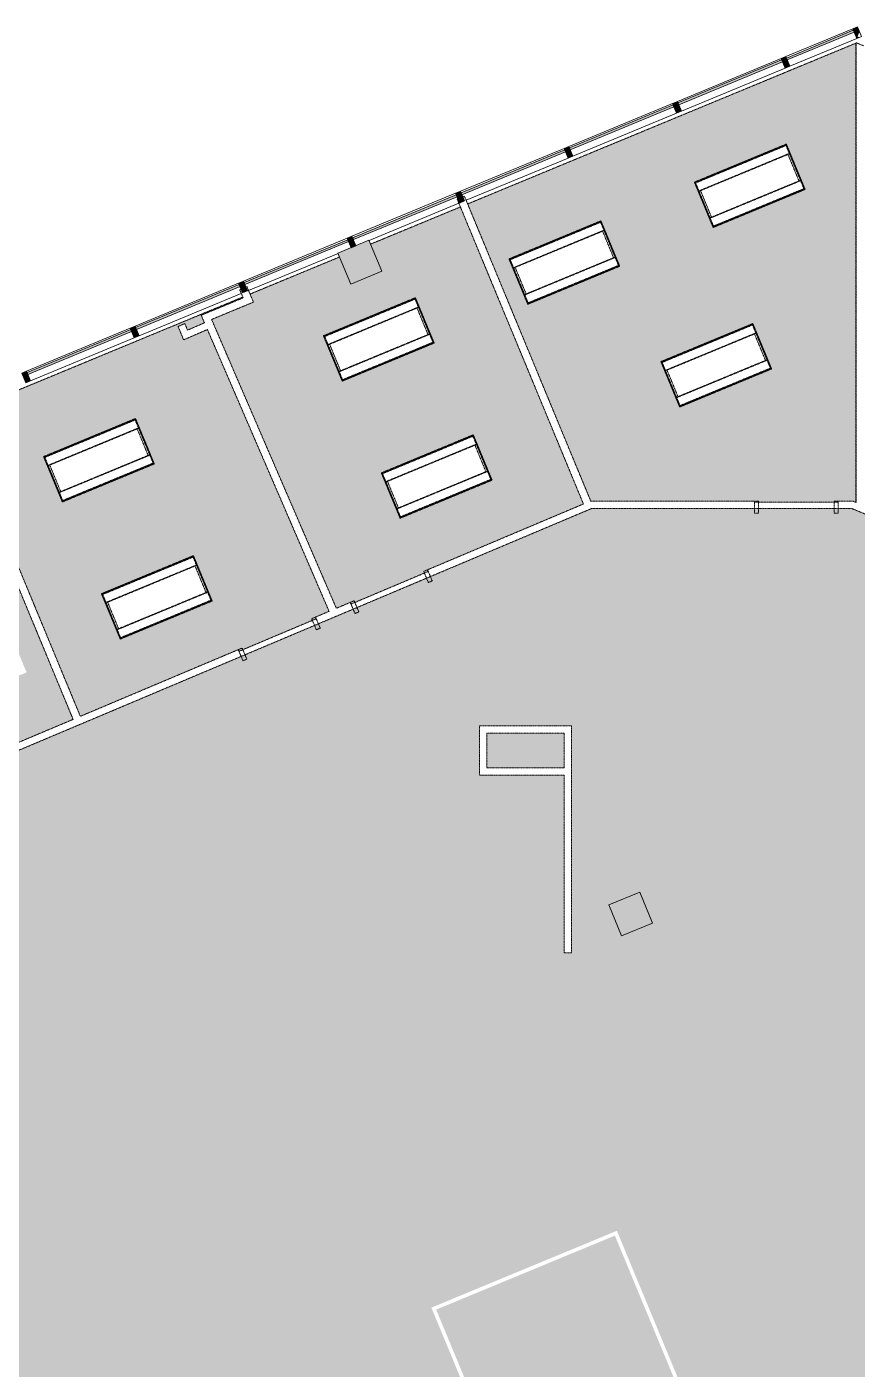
# Model space of a CAD drawing. Header units: inches. Extents: x 488 to 2071, y 800 to 2509.
# Drawn here: x 1100 to 1496, y 1868 to 2509 of the extents above; entities that cross this region are included whole.
import ezdxf

# ---------------------------------------------------------------- set-up
doc = ezdxf.new("R2010")
doc.units = ezdxf.units.IN
doc.header["$MEASUREMENT"] = 0
doc.linetypes.add('Demolished', pattern=[0.1875, 0.125, -0.0625])
for name, color, linetype, lineweight in [('A-CLNG', 13, 'Demolished', 9), ('A-CLNG-PATT', 13, 'Demolished', 9), ('A-COLS', 52, 'Continuous', 13), ('A-DOOR', 31, 'Demolished', 9), ('A-DOOR-FRAM', 31, 'Demolished', 20), ('A-GLAZ-CURT', 52, 'Continuous', 13), ('A-GLAZ-CWMG', 51, 'Continuous', 13), ('A-WALL', 113, 'Demolished', 9), ('E-LITE-EQPM', 33, 'Demolished', 9), ('I-WALL', 2, 'Demolished', 9)]:
    doc.layers.add(name, color=color, linetype=linetype, lineweight=lineweight)

# ---------------------------------------------------------------- blocks, each defined once
blk = doc.blocks.new('Single Flush - OTJ_SOLIDFLUSH_ALUM-5250963-Level 1 REFLECTED CEILING PLAN DEMOLITION')
at = {"layer": 'A-DOOR-FRAM', "color": 250}
for p, q in [((-20, -4), (-20, 1.75)), ((-20, 1.75), (-18, 1.75)), ((-18, -4), (-18, 1.75)), ((18.000004, -4), (18.000004, 1.75)), ((18.000004, 1.75), (20.000004, 1.75)), ((20.000004, -4), (20.000004, 1.75)), ((-20, -4), (-18, -4)), ((18.000004, -4), (20.000004, -4))]:
    blk.add_line(p, q, dxfattribs=at)
blk = doc.blocks.new('Single Flush - OTJ_SOLIDFLUSH_ALUM-5213334-Level 1 REFLECTED CEILING PLAN DEMOLITION')
at = {"layer": 'A-DOOR-FRAM', "color": 250}
for p, q in [((-20, 4), (-20, -1.75)), ((-20, 4), (-18, 4)), ((-18, 4), (-18, -1.75)), ((18.000004, 4), (18.000004, -1.75)), ((18.000004, 4), (20.000004, 4)), ((20.000004, 4), (20.000004, -1.75)), ((-20, -1.75), (-18, -1.75)), ((18.000004, -1.75), (20.000004, -1.75))]:
    blk.add_line(p, q, dxfattribs=at)
blk = doc.blocks.new('System Panel - Glazed-5309580-Level 1 REFLECTED CEILING PLAN DEMOLITION')
at = {"layer": 'A-GLAZ-CURT', "lineweight": 9}
blk.add_hatch(color=7, dxfattribs=at).paths.add_polyline_path([(-17.26, 0.75), (17.26, 0.75), (17.26, 1.75), (-17.26, 1.75)], flags=0)
at = {"layer": 'A-GLAZ-CURT', "color": 8, "lineweight": 20}
for p, q in [((-17.26, 0.75), (-17.26, 1.75)), ((-17.26, 1.75), (17.26, 1.75)), ((17.26, 0.75), (-17.26, 0.75)), ((17.26, 1.75), (17.26, 0.75))]:
    blk.add_line(p, q, dxfattribs=at)
blk = doc.blocks.new('System Panel - Glazed-5309578-Level 1 REFLECTED CEILING PLAN DEMOLITION')
at = {"layer": 'A-GLAZ-CURT', "lineweight": 9}
blk.add_hatch(color=7, dxfattribs=at).paths.add_polyline_path([(26.75, 0.75), (26.75, 1.75), (-26.75, 1.75), (-26.75, 0.75), (5.47, 0.75)], flags=0)
at = {"layer": 'A-GLAZ-CURT', "color": 8, "lineweight": 20}
for p, q in [((-26.75, 0.75), (-26.75, 1.75)), ((-26.75, 1.75), (26.75, 1.75)), ((26.75, 0.75), (-26.75, 0.75)), ((26.75, 1.75), (26.75, 0.75))]:
    blk.add_line(p, q, dxfattribs=at)
blk = doc.blocks.new('Rectangular Mullion - 2_5_ x 5_ rectangular-5308161-Level 1 REFLECTED CEILING PLAN DEMOLITION')
at = {"layer": 'A-GLAZ-CWMG', "lineweight": 9}
for p, q in [((582.68, 2130.13), (632.11, 2150.61)), ((584.6, 2125.52), (634.03, 2145.99))]:
    blk.add_line(p, q, dxfattribs=at)
blk = doc.blocks.new('Rectangular Mullion - 2_5_ x 5_ rectangular-V5-Level 1 REFLECTED CEILING PLAN DEMOLITION')
at = {"layer": 'A-GLAZ-CWMG', "lineweight": 9}
for p, q in [((1151.79, 2365.87), (1201.22, 2386.34)), ((1153.71, 2361.25), (1202.47, 2381.45))]:
    blk.add_line(p, q, dxfattribs=at)
blk = doc.blocks.new('Rectangular Mullion - 2_5_ x 5_ rectangular-V6-Level 1 REFLECTED CEILING PLAN DEMOLITION')
at = {"layer": 'A-GLAZ-CWMG', "lineweight": 9}
for p, q in [((1203.53, 2387.3), (1252.96, 2407.77)), ((1205.94, 2382.88), (1248.63, 2400.57))]:
    blk.add_line(p, q, dxfattribs=at)
blk = doc.blocks.new('Rectangular Mullion - 2_5_ x 5_ rectangular-V7-Level 1 REFLECTED CEILING PLAN DEMOLITION')
at = {"layer": 'A-GLAZ-CWMG', "lineweight": 9}
for p, q in [((1255.27, 2408.73), (1304.7, 2429.2)), ((1263.41, 2406.69), (1306.26, 2424.44))]:
    blk.add_line(p, q, dxfattribs=at)
blk = doc.blocks.new('Rectangular Mullion - 2_5_ x 5_ rectangular-V8-Level 1 REFLECTED CEILING PLAN DEMOLITION')
at = {"layer": 'A-GLAZ-CWMG', "lineweight": 9}
for p, q in [((1307.01, 2430.16), (1356.43, 2450.63)), ((1309.72, 2425.87), (1358.35, 2446.01))]:
    blk.add_line(p, q, dxfattribs=at)
blk = doc.blocks.new('Rectangular Mullion - 2_5_ x 5_ rectangular-5308300-Level 1 REFLECTED CEILING PLAN DEMOLITION')
at = {"layer": 'A-GLAZ-CWMG', "lineweight": 9}
for p, q in [((1462.22, 2494.45), (1494.11, 2507.66)), ((1464.13, 2489.83), (1496.02, 2503.04))]:
    blk.add_line(p, q, dxfattribs=at)
blk = doc.blocks.new('Rectangular Mullion - 2_5_ x 5_ rectangular-5309582-Level 1 REFLECTED CEILING PLAN DEMOLITION')
at = {"layer": 'A-GLAZ-CWMG', "lineweight": 9}
blk.add_hatch(color=7, dxfattribs=at).paths.add_polyline_path([(-2.5, 2.5), (-1.04, 2.5), (-1.77, 1.77), (0, 0), (0, -2.5), (-2.5, -2.5), (-2.5, 1.77)], flags=0)
at = {"layer": 'A-GLAZ-CWMG', "color": 8, "lineweight": 20}
for p, q in [((0, 2.5), (-2.5, 2.5)), ((-2.5, 2.5), (-2.5, -2.5)), ((0, -2.5), (0, 2.5)), ((-2.5, -2.5), (0, -2.5))]:
    blk.add_line(p, q, dxfattribs=at)
blk = doc.blocks.new('Rectangular Mullion - 2_5_ x 5_ rectangular-5309583-Level 1 REFLECTED CEILING PLAN DEMOLITION')
at = {"layer": 'A-GLAZ-CWMG', "lineweight": 9}
blk.add_hatch(color=7, dxfattribs=at).paths.add_polyline_path([(-1.25, 2.5), (1.25, 2.5), (1.25, -2.5), (-1.25, -2.5), (-1.25, -0.75)], flags=0)
at = {"layer": 'A-GLAZ-CWMG', "color": 8, "lineweight": 20}
for p, q in [((1.25, 2.5), (-1.25, 2.5)), ((-1.25, 2.5), (-1.25, -2.5)), ((1.25, -2.5), (1.25, 2.5)), ((-1.25, -2.5), (1.25, -2.5))]:
    blk.add_line(p, q, dxfattribs=at)
blk = doc.blocks.new('L-Recessed-Axis-Duo - 2 x 4-4560001-Level 1 REFLECTED CEILING PLAN DEMOLITION')
at = {"layer": 'E-LITE-EQPM', "color": 7}
for p, q in [((-23.7, 11.7), (-23.7, -11.7)), ((23.7, 11.7), (-23.7, 11.7)), ((-23.37, 11.26), (-23.37, 11.27)), ((-23.37, 11.14), (-23.37, 11.26)), ((-23.37, 11.14), (23.38, 11.14)), ((23.32, 11.32), (-23.32, 11.32)), ((-23.32, 11.32), (-23.32, -11.32)), ((-23.32, 7.03), (23.32, 7.03)), ((-23.32, 7.02), (23.32, 7.02)), ((-23.32, 6.85), (23.32, 6.85)), ((-22.57, 6.87), (-22.57, -6.87)), ((22.57, -6.87), (22.57, 6.87)), ((23.32, -11.32), (23.32, 11.32)), ((23.38, 11.27), (23.38, 11.26)), ((23.38, 11.26), (23.38, 11.14)), ((23.7, -11.7), (23.7, 11.7)), ((-23.7, -11.7), (23.7, -11.7)), ((-23.37, -11.26), (-23.37, -11.14)), ((-23.37, -11.14), (23.38, -11.14)), ((-23.37, -11.27), (-23.37, -11.26)), ((23.32, -6.85), (-23.32, -6.85)), ((-23.32, -7.02), (23.32, -7.02)), ((-23.32, -7.03), (23.32, -7.03)), ((-23.32, -11.32), (23.32, -11.32)), ((23.38, -11.14), (23.38, -11.26)), ((23.38, -11.26), (23.38, -11.27))]:
    blk.add_line(p, q, dxfattribs=at)
for points, knots in [([(-23.64, 11.64), (-23.65, 11.65), (-23.65, 11.65), (-23.66, 11.66), (-23.67, 11.67), (-23.68, 11.68), (-23.68, 11.68), (-23.69, 11.69), (-23.69, 11.69), (-23.7, 11.7), (-23.7, 11.7), (-23.7, 11.7), (-23.7, 11.7)], [0, 0, 0, 0, 0.166667, 0.25, 0.333333, 0.416667, 0.5, 0.583333, 0.666667, 0.75, 0.833333, 1, 1, 1, 1]), ([(23.64, 11.64), (23.65, 11.65), (23.65, 11.65), (23.66, 11.66), (23.67, 11.67), (23.68, 11.68), (23.68, 11.68), (23.69, 11.69), (23.69, 11.69), (23.7, 11.7), (23.7, 11.7), (23.7, 11.7), (23.7, 11.7)], [0, 0, 0, 0, 0.166667, 0.25, 0.333333, 0.416667, 0.5, 0.583333, 0.666667, 0.75, 0.833333, 1, 1, 1, 1]), ([(-23.7, -11.7), (-23.7, -11.7), (-23.7, -11.7), (-23.7, -11.7), (-23.69, -11.69), (-23.69, -11.69), (-23.68, -11.68), (-23.68, -11.68), (-23.67, -11.67), (-23.66, -11.66), (-23.65, -11.65), (-23.65, -11.65), (-23.64, -11.64)], [-1, -1, -1, -1, -0.833333, -0.75, -0.666667, -0.583333, -0.5, -0.416667, -0.333333, -0.25, -0.166667, 0, 0, 0, 0]), ([(23.64, -11.64), (23.65, -11.65), (23.65, -11.65), (23.66, -11.66), (23.67, -11.67), (23.68, -11.68), (23.68, -11.68), (23.69, -11.69), (23.69, -11.69), (23.7, -11.7), (23.7, -11.7), (23.7, -11.7), (23.7, -11.7)], [0, 0, 0, 0, 0.166667, 0.25, 0.333333, 0.416667, 0.5, 0.583333, 0.666667, 0.75, 0.833333, 1, 1, 1, 1])]:
    blk.add_open_spline(points, degree=3, knots=knots, dxfattribs=at)
blk = doc.blocks.new('L-Recessed-Axis-Duo - 2 x 4-V18-Level 1 REFLECTED CEILING PLAN DEMOLITION')
at = {"layer": 'E-LITE-EQPM', "color": 7}
for p, q in [((-23.7, 11.7), (-23.7, -11.7)), ((23.7, 11.7), (-23.7, 11.7)), ((-23.37, 11.26), (-23.37, 11.27)), ((-23.37, 11.14), (-23.37, 11.26)), ((-23.37, 11.14), (23.38, 11.14)), ((23.32, 11.32), (-23.32, 11.32)), ((-23.32, 11.32), (-23.32, -11.32)), ((-23.32, 7.03), (23.32, 7.03)), ((-23.32, 7.02), (23.32, 7.02)), ((-23.32, 6.85), (23.32, 6.85)), ((-22.57, 6.87), (-22.57, -6.87)), ((22.57, -6.87), (22.57, 6.87)), ((23.32, -11.32), (23.32, 11.32)), ((23.38, 11.27), (23.38, 11.26)), ((23.38, 11.26), (23.38, 11.14)), ((23.7, -11.7), (23.7, 11.7)), ((-23.7, -11.7), (23.7, -11.7)), ((-23.37, -11.26), (-23.37, -11.14)), ((-23.37, -11.14), (23.38, -11.14)), ((-23.37, -11.27), (-23.37, -11.26)), ((23.32, -6.85), (-23.32, -6.85)), ((-23.32, -7.02), (23.32, -7.02)), ((-23.32, -7.03), (23.32, -7.03)), ((-23.32, -11.32), (23.32, -11.32)), ((23.38, -11.14), (23.38, -11.26)), ((23.38, -11.26), (23.38, -11.27))]:
    blk.add_line(p, q, dxfattribs=at)
for points, knots in [([(-23.64, 11.64), (-23.65, 11.65), (-23.65, 11.65), (-23.66, 11.66), (-23.67, 11.67), (-23.68, 11.68), (-23.68, 11.68), (-23.69, 11.69), (-23.69, 11.69), (-23.7, 11.7), (-23.7, 11.7), (-23.7, 11.7), (-23.7, 11.7)], [0, 0, 0, 0, 0.166667, 0.25, 0.333333, 0.416667, 0.5, 0.583333, 0.666667, 0.75, 0.833333, 1, 1, 1, 1]), ([(23.64, 11.64), (23.65, 11.65), (23.65, 11.65), (23.66, 11.66), (23.67, 11.67), (23.68, 11.68), (23.68, 11.68), (23.69, 11.69), (23.69, 11.69), (23.7, 11.7), (23.7, 11.7), (23.7, 11.7), (23.7, 11.7)], [0, 0, 0, 0, 0.166667, 0.25, 0.333333, 0.416667, 0.5, 0.583333, 0.666667, 0.75, 0.833333, 1, 1, 1, 1]), ([(-23.7, -11.7), (-23.7, -11.7), (-23.7, -11.7), (-23.7, -11.7), (-23.69, -11.69), (-23.69, -11.69), (-23.68, -11.68), (-23.68, -11.68), (-23.67, -11.67), (-23.66, -11.66), (-23.65, -11.65), (-23.65, -11.65), (-23.64, -11.64)], [-1, -1, -1, -1, -0.833333, -0.75, -0.666667, -0.583333, -0.5, -0.416667, -0.333333, -0.25, -0.166667, 0, 0, 0, 0]), ([(23.64, -11.64), (23.65, -11.65), (23.65, -11.65), (23.66, -11.66), (23.67, -11.67), (23.68, -11.68), (23.68, -11.68), (23.69, -11.69), (23.69, -11.69), (23.7, -11.7), (23.7, -11.7), (23.7, -11.7), (23.7, -11.7)], [0, 0, 0, 0, 0.166667, 0.25, 0.333333, 0.416667, 0.5, 0.583333, 0.666667, 0.75, 0.833333, 1, 1, 1, 1])]:
    blk.add_open_spline(points, degree=3, knots=knots, dxfattribs=at)
blk = doc.blocks.new('L-Recessed-Axis-Duo - 2 x 4-V19-Level 1 REFLECTED CEILING PLAN DEMOLITION')
at = {"layer": 'E-LITE-EQPM', "color": 7}
for p, q in [((-23.7, 11.7), (-23.7, -11.7)), ((23.7, 11.7), (-23.7, 11.7)), ((-23.37, 11.26), (-23.37, 11.27)), ((-23.37, 11.14), (-23.37, 11.26)), ((-23.37, 11.14), (23.38, 11.14)), ((23.32, 11.32), (-23.32, 11.32)), ((-23.32, 11.32), (-23.32, -11.32)), ((-23.32, 7.03), (23.32, 7.03)), ((-23.32, 7.02), (23.32, 7.02)), ((-23.31, 6.85), (23.32, 6.85)), ((-22.57, 6.87), (-22.57, -6.87)), ((22.57, -6.87), (22.57, 6.87)), ((23.32, -11.32), (23.32, 11.32)), ((23.38, 11.27), (23.38, 11.26)), ((23.38, 11.26), (23.38, 11.14)), ((23.7, -11.7), (23.7, 11.7)), ((-23.7, -11.7), (23.7, -11.7)), ((-23.37, -11.26), (-23.37, -11.14)), ((-23.37, -11.14), (23.38, -11.14)), ((-23.37, -11.27), (-23.37, -11.26)), ((23.32, -6.85), (-23.32, -6.85)), ((-23.32, -7.02), (23.32, -7.02)), ((-23.32, -7.03), (23.32, -7.03)), ((-23.32, -11.32), (23.32, -11.32)), ((23.38, -11.14), (23.38, -11.26)), ((23.38, -11.26), (23.38, -11.27))]:
    blk.add_line(p, q, dxfattribs=at)
for points, knots in [([(-23.64, 11.64), (-23.65, 11.65), (-23.65, 11.65), (-23.66, 11.66), (-23.67, 11.67), (-23.68, 11.68), (-23.68, 11.68), (-23.69, 11.69), (-23.69, 11.69), (-23.7, 11.7), (-23.7, 11.7), (-23.7, 11.7), (-23.7, 11.7)], [0, 0, 0, 0, 0.166667, 0.25, 0.333333, 0.416667, 0.5, 0.583333, 0.666667, 0.75, 0.833333, 1, 1, 1, 1]), ([(23.64, 11.64), (23.65, 11.65), (23.65, 11.65), (23.66, 11.66), (23.67, 11.67), (23.68, 11.68), (23.68, 11.68), (23.69, 11.69), (23.69, 11.69), (23.7, 11.7), (23.7, 11.7), (23.7, 11.7), (23.7, 11.7)], [0, 0, 0, 0, 0.166667, 0.25, 0.333333, 0.416667, 0.5, 0.583333, 0.666667, 0.75, 0.833333, 1, 1, 1, 1]), ([(-23.7, -11.7), (-23.7, -11.7), (-23.7, -11.7), (-23.7, -11.7), (-23.69, -11.69), (-23.69, -11.69), (-23.68, -11.68), (-23.68, -11.68), (-23.67, -11.67), (-23.66, -11.66), (-23.65, -11.65), (-23.65, -11.65), (-23.64, -11.64)], [-1, -1, -1, -1, -0.833333, -0.75, -0.666667, -0.583333, -0.5, -0.416667, -0.333333, -0.25, -0.166667, 0, 0, 0, 0]), ([(23.64, -11.64), (23.65, -11.65), (23.65, -11.65), (23.66, -11.66), (23.67, -11.67), (23.68, -11.68), (23.68, -11.68), (23.69, -11.69), (23.69, -11.69), (23.7, -11.7), (23.7, -11.7), (23.7, -11.7), (23.7, -11.7)], [0, 0, 0, 0, 0.166667, 0.25, 0.333333, 0.416667, 0.5, 0.583333, 0.666667, 0.75, 0.833333, 1, 1, 1, 1])]:
    blk.add_open_spline(points, degree=3, knots=knots, dxfattribs=at)

msp = doc.modelspace()

# ---------------------------------------------------------------- hatches: boundary and pattern name
at = {"layer": 'A-CLNG-PATT', "lineweight": 13}
h = msp.add_hatch(dxfattribs=at)
h.set_pattern_fill('FP_4', color=10, style=0, pattern_type=2)
h.set_pattern_definition([(22.5, (1437.166, 2389.966), (53.5306, -3.8043), [4, -4, 8, -4, -28]), (22.5, (1437.166, 2389.966), (53.5306, -3.8043), [-20, 8, -4, 8, -4, -4]), (22.5, (1437.166, 2389.966), (53.5306, -3.8043), [-44, 4, 0]), (292.5, (1437.166, 2389.966), (-35.1618, -40.542), [4, -4, 8, -4, -4]), (292.5, (1437.166, 2389.966), (-35.1618, -40.542), [-20, 4, 0])])
h.paths.add_polyline_path([(629.94, 1934.1), (662.79, 1957.29), (665, 1958.25), (687.18, 1973.53), (724.6, 2000.05), (724.96, 1999.54), (757.9, 2022.23), (757.23, 2023.18), (759.41, 2024.73), (700.17, 2165.08), (688.2, 2160.02), (686.34, 2164.41), (689.58, 2165.75), (690.06, 2164.61), (702.04, 2169.66), (762.5, 2026.4), (770.11, 2029.61), (770.44, 2028.81), (807.29, 2044.37), (806.96, 2045.17), (880.89, 2076.37), (820.42, 2219.63), (841.7, 2228.62), (841.65, 2228.74), (844.88, 2230.08), (844.92, 2229.98), (844.84, 2229.94), (846.2, 2226.71), (825.01, 2217.77), (884.12, 2077.73), (956.9, 2108.45), (957.23, 2107.66), (994.09, 2123.21), (993.75, 2124.01), (1001.35, 2127.22), (946.12, 2258.07), (944.28, 2257.32), (938.93, 2270.24), (564.45, 2115.13), (572.74, 2106.84), (563.54, 2097.64), (555.14, 2106.05), (505.31, 1985.73), (573.96, 1957.29)], flags=0)
h.paths.add_polyline_path([(666.19, 1995.21), (657.23, 2016.83), (701.02, 2034.97), (709.98, 2013.35), (667.32, 1995.67)], flags=0)
h.paths.add_polyline_path([(559.98, 1999.95), (551.02, 2021.57), (594.81, 2039.71), (603.77, 2018.09), (562.23, 2000.88)], flags=0)
h.paths.add_polyline_path([(647.82, 2039.55), (638.86, 2061.17), (682.65, 2079.31), (691.61, 2057.69), (648.77, 2039.95)], flags=0)
h.paths.add_polyline_path([(790.97, 2070.28), (782.01, 2091.9), (825.81, 2110.04), (834.76, 2088.42), (793.55, 2071.35)], flags=0)
h.paths.add_polyline_path([(629.93, 2081.93), (620.97, 2103.55), (664.77, 2121.69), (673.72, 2100.07), (630.23, 2082.06)], flags=0)
h.paths.add_polyline_path([(879.81, 2107.66), (870.85, 2129.28), (914.66, 2147.38), (923.6, 2125.8), (883.67, 2109.26)], flags=0)
h.paths.add_polyline_path([(772.6, 2114.63), (763.64, 2136.25), (807.44, 2154.39), (816.39, 2132.77), (778.58, 2117.11)], flags=0)
h.paths.add_polyline_path([(924.16, 2126.03), (923.69, 2127.14), (915.2, 2147.65), (958.99, 2165.79), (967.95, 2144.17), (924.81, 2126.3)], flags=0)
h.paths.add_polyline_path([(1004.57, 2128.58), (1012.18, 2131.79), (1012.51, 2130.99), (1049.36, 2146.54), (1049.03, 2147.34), (1122.27, 2178.26), (1064.99, 2316.52), (1050.14, 2310.37), (1048.04, 2315.44), (953.71, 2276.37), (959.07, 2263.44), (949.35, 2259.42), (1003.22, 2131.79)], flags=0)
h.paths.add_polyline_path([(753.93, 2158.85), (744.98, 2180.47), (788.77, 2198.61), (797.73, 2176.99), (754.94, 2159.27)], flags=0)
h.paths.add_polyline_path([(1011.93, 2164.15), (1002.97, 2185.77), (1046.78, 2203.87), (1055.72, 2182.29), (1013.48, 2164.79)], flags=0)
h.paths.add_polyline_path([(852.2, 2173.07), (843.24, 2194.69), (887.05, 2212.79), (895.99, 2191.21), (852.76, 2173.3)], flags=0)
h.paths.add_polyline_path([(1125.72, 2179.71), (1201.04, 2211.51), (1201.38, 2210.71), (1238.23, 2226.26), (1237.89, 2227.06), (1244.37, 2229.79), (1186.32, 2364.22), (1174.97, 2359.32), (1172.33, 2365.71), (1175.56, 2367.05), (1176.85, 2363.94), (1184.93, 2367.43), (1183.37, 2371.04), (1203.36, 2379.31), (1203.2, 2379.71), (1051.5, 2316.87), (1052.17, 2315.27), (1067.04, 2321.39), (1116.34, 2202.36)], flags=0)
h.paths.add_polyline_path([(1056.27, 2182.51), (1047.32, 2204.13), (1091.11, 2222.27), (1100.07, 2200.65), (1056.75, 2182.71)], flags=0)
h.paths.add_polyline_path([(896.55, 2191.44), (894.86, 2195.5), (887.59, 2213.06), (931.38, 2231.2), (940.34, 2209.58), (899.12, 2192.51)], flags=0)
h.paths.add_polyline_path([(1144.78, 2216.58), (1135.82, 2238.2), (1179.62, 2256.34), (1188.57, 2234.72), (1149.47, 2218.52)], flags=0)
h.paths.add_polyline_path([(984.32, 2229.56), (975.36, 2251.18), (1019.17, 2269.28), (1028.11, 2247.7), (988.75, 2231.39)], flags=0)
h.paths.add_polyline_path([(1247.82, 2231.25), (1254.48, 2234.06), (1254.81, 2233.26), (1291.66, 2248.82), (1291.33, 2249.61), (1365.67, 2281), (1306.98, 2422.7), (1264.14, 2404.95), (1269.49, 2392.02), (1254.71, 2385.9), (1249.35, 2398.83), (1206.66, 2381.14), (1208.26, 2377.29), (1188.32, 2369.03), (1246.61, 2234.06)], flags=0)
h.paths.add_polyline_path([(1028.66, 2247.93), (1027.12, 2251.65), (1019.71, 2269.55), (1063.5, 2287.69), (1072.46, 2266.07), (1028.91, 2248.03)], flags=0)
h.paths.add_polyline_path([(1278.26, 2274.22), (1269.31, 2295.84), (1313.1, 2313.98), (1322.06, 2292.36), (1278.3, 2274.24)], flags=0)
h.paths.add_polyline_path([(1486.35, 2281.82), (1487.24, 2281.82), (1487.24, 2282.33), (1494.33, 2282.33), (1495.58, 2281.82), (1495.58, 2500.82), (1310.45, 2424.13), (1369.18, 2282.33), (1447.24, 2282.33), (1447.24, 2281.82), (1477.09, 2281.82)], flags=0)
h.paths.add_polyline_path([(1117.17, 2281.99), (1108.22, 2303.61), (1152.01, 2321.75), (1160.96, 2300.13), (1118.56, 2282.56)], flags=0)
h.paths.add_polyline_path([(1411.6, 2327.28), (1402.65, 2348.91), (1446.44, 2367.05), (1455.4, 2345.43), (1414.15, 2328.34)], flags=0)
h.paths.add_polyline_path([(1250.65, 2339.63), (1241.7, 2361.25), (1285.49, 2379.39), (1294.45, 2357.77), (1254.56, 2341.25)], flags=0)
h.paths.add_polyline_path([(1339.15, 2376.29), (1330.2, 2397.91), (1373.99, 2416.05), (1382.95, 2394.43), (1341.1, 2377.09)], flags=0)
h.paths.add_polyline_path([(1427.57, 2412.91), (1418.62, 2434.53), (1462.41, 2452.67), (1471.37, 2431.05), (1427.64, 2412.94)], flags=0)
h = msp.add_hatch(dxfattribs=at)
h.set_pattern_fill('FP_5', color=10, style=0, pattern_type=2)
h.set_pattern_definition([(270, (1202.845, 2702.288), (-24, -48), [4, -4, 8, -4, -28]), (270, (1202.845, 2702.288), (-24, -48), [-20, 8, -4, 8, -4, -4]), (270, (1202.845, 2702.288), (-24, -48), [-44, 4, 0]), (180, (1202.845, 2702.29), (-24, 48), [4, -4, 8, -4, -4]), (180, (1202.845, 2702.29), (-24, 48), [-20, 4, 0])])
h.paths.add_polyline_path([(828.72, 815.59), (917.53, 1029.99), (950.56, 1015.69), (991.54, 1114.61), (958.28, 1128.39), (1125.9, 1533.05), (1197.85, 1561.22), (1204.62, 1544.88), (1255.67, 1566.03), (1248.9, 1582.38), (1275.64, 1593.45), (1277.94, 1587.91), (1256.13, 1578.88), (1302.12, 1467.84), (1377.13, 1436.77), (1377.19, 1436.93), (1381.81, 1435.01), (1342.66, 1340.49), (1468.57, 1288.57), (1612.76, 1349.28), (1612.98, 1348.76), (1649.84, 1364.28), (1649.62, 1364.8), (1733.21, 1400), (1760.05, 1400), (1760.05, 1399.25), (1800.05, 1399.25), (1800.05, 1400), (1805.3, 1400), (1805.3, 1903.6), (1941.35, 1961.79), (1975.76, 1961.79), (1975.76, 1962.29), (2015.35, 1962.29), (2015.35, 2149.54), (1808.91, 2149.54), (1761.58, 2168.94), (1772.16, 2143.4), (1770.55, 2142.73), (1759.3, 2169.88), (1493.64, 2278.83), (1369.54, 2278.83), (762.43, 2022.57), (757.23, 2018.9), (726.58, 1997.26), (726.62, 1997.19), (682.09, 1965.63), (683.44, 1966.21), (679.55, 1963.46), (685.03, 1950.22), (684.89, 1950.16), (700.2, 1913.21), (700.34, 1913.27), (844.26, 1565.81), (844.17, 1565.62), (844.62, 1564.54), (805.56, 1474.3), (999.5, 1393.97), (1030.42, 1468.63), (1029.33, 1469.08), (1025.12, 1458.92), (1025.06, 1458.92), (1023.82, 1455.93), (1011.58, 1461), (1017.03, 1474.17), (1004.89, 1479.19), (1010.8, 1494.6), (1039.97, 1482.53), (1002.73, 1392.63), (1002.91, 1392.56), (944.7, 1252.05), (906.8, 1267.68), (873.51, 1187.3), (910.44, 1171.31), (773.24, 838.57), (828.67, 815.62)], flags=0)
h.paths.add_polyline_path([(1507.99, 1389.41), (1438.21, 1389.41), (1438.21, 1425.91), (1515.71, 1425.91), (1515.71, 1389.41), (1512.21, 1389.41)], flags=0)
h.paths.add_polyline_path([(1509.32, 1392.91), (1512.21, 1392.91), (1512.21, 1422.41), (1441.71, 1422.41), (1441.71, 1392.91), (1503.46, 1392.91)], flags=0)
h.paths.add_polyline_path([(968.1, 1441.91), (966.49, 1442.6), (985.31, 1486.94), (986.92, 1486.25), (968.39, 1442.6)], flags=0)
h.paths.add_polyline_path([(1657.25, 1444.5), (1624.5, 1444.5), (1624.5, 1511), (1737.96, 1511), (1737.96, 1623.45), (1737.71, 1623.34), (1709.83, 1689.91), (1711.44, 1690.59), (1737.96, 1627.27), (1737.96, 1906.74), (1662.96, 1906.74), (1662.96, 1954.99), (1741.46, 1954.99), (1741.46, 1507.5), (1657.5, 1507.5), (1657.5, 1444.5)], flags=0)
h.paths.add_polyline_path([(1654, 1448), (1654, 1459.42), (1634.99, 1451.54), (1628, 1468.36), (1628, 1448), (1649.62, 1448)], flags=0)
h.paths.add_polyline_path([(915.41, 1464.05), (913.79, 1464.74), (932.62, 1509.08), (934.23, 1508.39), (919.73, 1474.23)], flags=0)
h.paths.add_polyline_path([(1654, 1468.36), (1654, 1507.5), (1628, 1507.5), (1628, 1474.63), (1647.98, 1482.9), (1653.98, 1468.41)], flags=0)
h.paths.add_polyline_path([(1031.76, 1471.86), (1035.4, 1480.64), (1012.78, 1489.99), (1009.38, 1481.12), (1030.42, 1472.41)], flags=0)
h.paths.add_polyline_path([(862.62, 1485.97), (861.01, 1486.65), (879.83, 1530.99), (881.44, 1530.31)], flags=0)
h.paths.add_polyline_path([(1573.22, 1560.04), (1572.55, 1561.66), (1617.06, 1580.09), (1617.73, 1578.47)], flags=0)
h.paths.add_polyline_path([(1691.46, 1604), (1663.59, 1670.57), (1665.2, 1671.25), (1693.08, 1604.68)], flags=0)
h.paths.add_polyline_path([(1555.49, 1605.48), (1554.82, 1607.1), (1599.32, 1625.53), (1599.99, 1623.91), (1555.52, 1605.49)], flags=0)
h.paths.add_polyline_path([(1013.33, 1627.15), (985.71, 1693.82), (987.33, 1694.49), (1014.94, 1627.82)], flags=0)
h.paths.add_polyline_path([(1198.7, 1635.71), (1192.78, 1650.03), (1196.23, 1651.46), (1195.08, 1654.24), (1207.32, 1659.31), (1208.47, 1656.53), (1211.71, 1657.87), (1217.64, 1643.56), (1199.04, 1635.85)], flags=0)
h.paths.add_polyline_path([(1049.61, 1642.18), (1021.99, 1708.85), (1023.61, 1709.52), (1051.22, 1642.85)], flags=0)
h.paths.add_polyline_path([(1783.9, 1642.81), (1756.02, 1709.37), (1757.63, 1710.05), (1785.51, 1643.48)], flags=0)
h.paths.add_polyline_path([(1535.81, 1650.12), (1535.14, 1651.73), (1579.64, 1670.17), (1580.31, 1668.55), (1536.14, 1650.25)], flags=0)
h.paths.add_polyline_path([(1085.89, 1657.2), (1058.27, 1723.88), (1059.89, 1724.55), (1087.5, 1657.87)], flags=0)
h.paths.add_polyline_path([(1176.82, 1680.44), (1117.21, 1824.35), (1194.6, 1856.41), (1254.21, 1712.5), (1182.34, 1682.73)], flags=0)
h.paths.add_polyline_path([(1177.76, 1682.73), (1251.92, 1713.45), (1193.65, 1854.12), (1119.49, 1823.41), (1165.43, 1712.5)], flags=0)
h.paths.add_polyline_path([(1352.76, 1753.72), (1293.15, 1897.63), (1381.63, 1934.28), (1441.24, 1790.37), (1381.63, 1765.68)], flags=0)
h.paths.add_polyline_path([(1353.7, 1756.01), (1438.95, 1791.32), (1380.68, 1932), (1295.43, 1896.69), (1352.76, 1758.29)], flags=0)
h.paths.add_polyline_path([(1511.89, 1765.23), (1505.85, 1779.81), (1520.63, 1785.93), (1526.75, 1771.15), (1526.51, 1771.05), (1526.42, 1771.25), (1520.63, 1768.85)], flags=0)
h.paths.add_polyline_path([(818.79, 1839.26), (807.48, 1850.57), (814.62, 1857.72), (820.52, 1860.16), (830.1, 1850.57), (819.23, 1839.7)], flags=0)
h.paths.add_polyline_path([(1666.46, 1910.24), (1737.96, 1910.24), (1737.96, 1951.49), (1666.46, 1951.49), (1666.46, 1913.66)], flags=0)
h.paths.add_polyline_path([(1073.33, 1947.19), (1071.99, 1950.43), (1071.54, 1950.24), (1066.76, 1961.78), (1081.54, 1967.9), (1086.32, 1956.36), (1086.04, 1956.25), (1087.38, 1953), (1073.48, 1947.25)], flags=0)
h.paths.add_polyline_path([(1838.63, 1978.03), (1811.01, 2044.71), (1812.63, 2045.38), (1840.25, 1978.7)], flags=0)
h.paths.add_polyline_path([(1883.06, 1996.64), (1855.44, 2063.32), (1857.06, 2063.99), (1884.68, 1997.31)], flags=0)
h.paths.add_polyline_path([(1941.35, 1997.53), (1908.3, 1997.53), (1908.3, 2061.6), (1900.77, 2079.78), (1902.38, 2080.45), (1908.3, 2066.17), (1908.3, 2117.53), (1968.3, 2117.53), (1968.3, 1997.53), (1950.3, 1997.53)], flags=0)
h.paths.add_polyline_path([(2003.47, 2001.74), (2002.43, 2001.87), (2001.47, 2002.27), (2000.64, 2002.91), (2000.01, 2003.74), (1999.61, 2004.7), (1999.47, 2005.74), (1999.64, 2006.86), (2000.01, 2007.74), (2000.64, 2008.57), (2001.47, 2009.2), (2002.47, 2009.61), (2003.47, 2009.74), (2004.51, 2009.6), (2005.47, 2009.2), (2006.33, 2008.52), (2006.93, 2007.74), (2007.33, 2006.77), (2007.47, 2005.74), (2007.33, 2004.7), (2006.93, 2003.74), (2006.3, 2002.91), (2005.47, 2002.27), (2004.51, 2001.87)], flags=0)
h.paths.add_polyline_path([(1663.74, 2014.99), (1663.74, 2018.49), (1739.74, 2018.49), (1739.74, 2094.7), (1743.24, 2094.7), (1743.24, 2014.99), (1674.9, 2014.99)], flags=0)
h.paths.add_polyline_path([(2002.47, 2049.74), (2001.43, 2049.87), (2000.47, 2050.27), (1999.64, 2050.91), (1999.01, 2051.74), (1998.61, 2052.7), (1998.47, 2053.74), (1998.61, 2054.77), (1999.01, 2055.74), (1999.64, 2056.57), (2000.47, 2057.2), (2001.43, 2057.6), (2002.47, 2057.74), (2003.51, 2057.6), (2004.47, 2057.2), (2005.3, 2056.57), (2005.93, 2055.74), (2006.33, 2054.77), (2006.47, 2053.74), (2006.33, 2052.7), (2005.93, 2051.74), (2005.3, 2050.91), (2004.47, 2050.27), (2003.47, 2049.87)], flags=0)
h.paths.add_polyline_path([(1359.92, 2066.94), (1356.42, 2066.94), (1356.42, 2151.62), (1316.17, 2151.62), (1316.17, 2175.12), (1359.92, 2175.12), (1359.92, 2098.4)], flags=0)
h.paths.add_polyline_path([(1383.89, 2074.95), (1377.77, 2089.73), (1392.55, 2095.86), (1398.67, 2081.07)], flags=0)
h.paths.add_polyline_path([(2002.47, 2098.29), (2001.43, 2098.42), (2000.47, 2098.82), (1999.64, 2099.46), (1999.01, 2100.29), (1998.61, 2101.25), (1998.47, 2102.29), (1998.61, 2103.32), (1999.01, 2104.29), (1999.64, 2105.12), (2000.47, 2105.75), (2001.43, 2106.15), (2002.47, 2106.29), (2003.51, 2106.15), (2004.47, 2105.75), (2005.3, 2105.12), (2005.93, 2104.29), (2006.33, 2103.32), (2006.47, 2102.29), (2006.33, 2101.25), (2005.93, 2100.29), (2005.3, 2099.46), (2004.47, 2098.82), (2003.34, 2098.4)], flags=0)
h.paths.add_polyline_path([(1344.75, 2155.12), (1356.42, 2155.12), (1356.42, 2171.62), (1319.67, 2171.62), (1319.67, 2155.12), (1336.17, 2155.12)], flags=0)
at = {"layer": 'A-COLS'}
msp.add_hatch(color=250, dxfattribs=at).paths.add_polyline_path([(1383.89, 2074.95), (1398.67, 2081.07), (1392.55, 2095.86), (1377.77, 2089.73), (1381.63, 2080.42)], flags=0)
at = {"layer": 'A-WALL', "linetype": 'Continuous'}
msp.add_hatch(color=250, dxfattribs=at).paths.add_polyline_path([(1254.71, 2385.9), (1269.49, 2392.02), (1263.37, 2406.81), (1248.58, 2400.68), (1254.56, 2386.27)], flags=0)

# ---------------------------------------------------------------- linework, layer by layer
at = {"layer": 'A-CLNG', "color": 7}
for p, q in [((1310.45, 2424.13), (1495.58, 2500.82)), ((1495.58, 2500.82), (1495.58, 2281.82)), ((1462.41, 2452.67), (1418.62, 2434.53)), ((1471.37, 2431.05), (1462.41, 2452.67)), ((1418.62, 2434.53), (1427.57, 2412.91)), ((1427.57, 2412.91), (1471.37, 2431.05)), ((1264.14, 2404.95), (1306.98, 2422.7)), ((1373.99, 2416.05), (1330.2, 2397.91)), ((1382.95, 2394.43), (1373.99, 2416.05)), ((1206.66, 2381.14), (1249.35, 2398.83)), ((1330.2, 2397.91), (1339.15, 2376.29)), ((1339.15, 2376.29), (1382.95, 2394.43)), ((1051.5, 2316.87), (1203.2, 2379.71)), ((1285.49, 2379.39), (1241.7, 2361.25)), ((1294.45, 2357.77), (1285.49, 2379.39)), ((1446.44, 2367.05), (1402.65, 2348.91)), ((1455.4, 2345.43), (1446.44, 2367.05)), ((1241.7, 2361.25), (1250.65, 2339.63)), ((1250.65, 2339.63), (1294.45, 2357.77)), ((1402.65, 2348.91), (1411.6, 2327.28)), ((1411.6, 2327.28), (1455.4, 2345.43)), ((1152.01, 2321.75), (1108.22, 2303.61)), ((1160.96, 2300.13), (1152.01, 2321.75)), ((1313.1, 2313.98), (1269.31, 2295.84)), ((1322.06, 2292.36), (1313.1, 2313.98)), ((1108.22, 2303.61), (1117.17, 2281.99)), ((1117.17, 2281.99), (1160.96, 2300.13)), ((1269.31, 2295.84), (1278.26, 2274.22)), ((1278.26, 2274.22), (1322.06, 2292.36)), ((1487.24, 2281.82), (1447.24, 2281.82)), ((1447.24, 2278.83), (1487.24, 2278.83)), ((1179.62, 2256.34), (1135.82, 2238.2)), ((1188.57, 2234.72), (1179.62, 2256.34)), ((1291.66, 2248.82), (1254.81, 2233.26)), ((1255.84, 2230.84), (1292.69, 2246.39)), ((1135.82, 2238.2), (1144.78, 2216.58)), ((1144.78, 2216.58), (1188.57, 2234.72)), ((1238.23, 2226.26), (1201.38, 2210.71)), ((1202.4, 2208.28), (1239.25, 2223.84))]:
    msp.add_line(p, q, dxfattribs=at)
at = {"layer": 'A-COLS', "color": 8, "lineweight": 20}
for p, q in [((1377.77, 2089.73), (1392.55, 2095.86)), ((1392.55, 2095.86), (1398.67, 2081.07)), ((1383.89, 2074.95), (1377.77, 2089.73)), ((1398.67, 2081.07), (1383.89, 2074.95))]:
    msp.add_line(p, q, dxfattribs=at)
at = {"layer": 'A-WALL', "color": 8, "linetype": 'Continuous', "lineweight": 20}
for p, q in [((1248.58, 2400.68), (1263.37, 2406.81)), ((1263.37, 2406.81), (1269.49, 2392.02)), ((1254.71, 2385.9), (1248.58, 2400.68)), ((1269.49, 2392.02), (1254.71, 2385.9))]:
    msp.add_line(p, q, dxfattribs=at)
at = {"layer": 'I-WALL', "color": 250, "lineweight": 20}
for p, q in [((1495.74, 2281.75), (1495.74, 2501.03)), ((1495.74, 2501.03), (1499.24, 2499.58)), ((1305.46, 2426.38), (1308.92, 2427.81)), ((1308.92, 2427.81), (1369.18, 2282.33)), ((1365.67, 2281), (1305.46, 2426.38)), ((1201.73, 2383.24), (1205.2, 2384.68)), ((1203.36, 2379.31), (1201.73, 2383.24)), ((1205.2, 2384.68), (1208.26, 2377.29)), ((1183.37, 2371.04), (1203.36, 2379.31)), ((1208.26, 2377.29), (1188.32, 2369.03)), ((1184.93, 2367.43), (1183.37, 2371.04)), ((1172.33, 2365.71), (1175.56, 2367.05)), ((1174.97, 2359.32), (1172.33, 2365.71)), ((1186.32, 2364.22), (1174.97, 2359.32)), ((1175.56, 2367.05), (1176.85, 2363.94)), ((1176.85, 2363.94), (1184.93, 2367.43)), ((1244.37, 2229.79), (1186.32, 2364.22)), ((1188.32, 2369.03), (1247.82, 2231.25)), ((1067.02, 2321.42), (1125.72, 2179.71)), ((1122.27, 2178.26), (1064.99, 2316.52)), ((1291.33, 2249.61), (1365.67, 2281)), ((1369.18, 2282.33), (1447.24, 2282.33)), ((1447.24, 2282.33), (1447.24, 2278.83)), ((1487.24, 2282.33), (1494.33, 2282.33)), ((1487.24, 2278.83), (1487.24, 2282.33)), ((1494.33, 2282.33), (1495.74, 2281.75)), ((1369.54, 2278.83), (1292.69, 2246.39)), ((1447.24, 2278.83), (1369.54, 2278.83)), ((1493.64, 2278.83), (1487.24, 2278.83)), ((1508.35, 2272.8), (1493.64, 2278.83)), ((1292.69, 2246.39), (1291.33, 2249.61)), ((1237.89, 2227.06), (1244.37, 2229.79)), ((1255.84, 2230.84), (1239.25, 2223.84)), ((1247.82, 2231.25), (1254.48, 2234.06)), ((1254.48, 2234.06), (1255.84, 2230.84)), ((1239.25, 2223.84), (1237.89, 2227.06)), ((1125.72, 2179.71), (1201.04, 2211.51)), ((1201.04, 2211.51), (1202.4, 2208.28)), ((1202.4, 2208.28), (1050.39, 2144.12)), ((1049.03, 2147.34), (1122.27, 2178.26)), ((1316.17, 2175.12), (1359.92, 2175.12)), ((1316.17, 2151.62), (1316.17, 2175.12)), ((1356.42, 2171.62), (1319.67, 2171.62)), ((1319.67, 2171.62), (1319.67, 2155.12)), ((1356.42, 2155.12), (1356.42, 2171.62)), ((1359.92, 2175.12), (1359.92, 2066.94)), ((1356.42, 2151.62), (1316.17, 2151.62)), ((1319.67, 2155.12), (1356.42, 2155.12)), ((1356.42, 2066.94), (1356.42, 2151.62)), ((1359.92, 2066.94), (1356.42, 2066.94))]:
    msp.add_line(p, q, dxfattribs=at)

# ---------------------------------------------------------------- block references
at = {"layer": 'A-DOOR', "color": 7}
msp.add_blockref('Single Flush - OTJ_SOLIDFLUSH_ALUM-5250963-Level 1 REFLECTED CEILING PLAN DEMOLITION', (1467.24, 2280.58), dxfattribs=at)
for name, p, rotation in [('Single Flush - OTJ_SOLIDFLUSH_ALUM-5213334-Level 1 REFLECTED CEILING PLAN DEMOLITION', (1273.58, 2240.22), 202.8841929582881), ('Single Flush - OTJ_SOLIDFLUSH_ALUM-5250963-Level 1 REFLECTED CEILING PLAN DEMOLITION', (1220.15, 2217.67), 22.88419295828815)]:
    msp.add_blockref(name, p, dxfattribs=dict(at, rotation=rotation))
at = {"layer": 'A-GLAZ-CURT', "lineweight": 9, "rotation": 22.49999999995562}
for name, p in [('System Panel - Glazed-5309580-Level 1 REFLECTED CEILING PLAN DEMOLITION', (1479.12, 2498.74)), ('System Panel - Glazed-5309578-Level 1 REFLECTED CEILING PLAN DEMOLITION', (1436.15, 2480.95)), ('System Panel - Glazed-5309578-Level 1 REFLECTED CEILING PLAN DEMOLITION', (1384.41, 2459.52)), ('System Panel - Glazed-5309578-Level 1 REFLECTED CEILING PLAN DEMOLITION', (1332.68, 2438.09)), ('System Panel - Glazed-5309578-Level 1 REFLECTED CEILING PLAN DEMOLITION', (1280.94, 2416.66)), ('System Panel - Glazed-5309578-Level 1 REFLECTED CEILING PLAN DEMOLITION', (1229.2, 2395.23)), ('System Panel - Glazed-5309578-Level 1 REFLECTED CEILING PLAN DEMOLITION', (1177.46, 2373.79)), ('System Panel - Glazed-5309578-Level 1 REFLECTED CEILING PLAN DEMOLITION', (1125.73, 2352.36))]:
    msp.add_blockref(name, p, dxfattribs=at)
at = {"layer": 'A-GLAZ-CWMG', "lineweight": 9}
for name, p in [('Rectangular Mullion - 2_5_ x 5_ rectangular-5308300-Level 1 REFLECTED CEILING PLAN DEMOLITION', (0, 0)), ('Rectangular Mullion - 2_5_ x 5_ rectangular-5308161-Level 1 REFLECTED CEILING PLAN DEMOLITION', (827.8, 342.88)), ('Rectangular Mullion - 2_5_ x 5_ rectangular-5308161-Level 1 REFLECTED CEILING PLAN DEMOLITION', (776.06, 321.45)), ('Rectangular Mullion - 2_5_ x 5_ rectangular-V8-Level 1 REFLECTED CEILING PLAN DEMOLITION', (0, 0)), ('Rectangular Mullion - 2_5_ x 5_ rectangular-V7-Level 1 REFLECTED CEILING PLAN DEMOLITION', (0, 0)), ('Rectangular Mullion - 2_5_ x 5_ rectangular-V6-Level 1 REFLECTED CEILING PLAN DEMOLITION', (0, 0)), ('Rectangular Mullion - 2_5_ x 5_ rectangular-V5-Level 1 REFLECTED CEILING PLAN DEMOLITION', (0, 0)), ('Rectangular Mullion - 2_5_ x 5_ rectangular-5308161-Level 1 REFLECTED CEILING PLAN DEMOLITION', (517.37, 214.3))]:
    msp.add_blockref(name, p, dxfattribs=at)
at = {"layer": 'A-GLAZ-CWMG', "lineweight": 9, "extrusion": (0, 0, -1), "rotation": 157.5000000000444}
for name, p in [('Rectangular Mullion - 2_5_ x 5_ rectangular-5309582-Level 1 REFLECTED CEILING PLAN DEMOLITION', (-1497.37, 2506.31)), ('Rectangular Mullion - 2_5_ x 5_ rectangular-5309583-Level 1 REFLECTED CEILING PLAN DEMOLITION', (-1462.02, 2491.66)), ('Rectangular Mullion - 2_5_ x 5_ rectangular-5309583-Level 1 REFLECTED CEILING PLAN DEMOLITION', (-1410.28, 2470.23)), ('Rectangular Mullion - 2_5_ x 5_ rectangular-5309583-Level 1 REFLECTED CEILING PLAN DEMOLITION', (-1358.55, 2448.8)), ('Rectangular Mullion - 2_5_ x 5_ rectangular-5309583-Level 1 REFLECTED CEILING PLAN DEMOLITION', (-1306.81, 2427.37)), ('Rectangular Mullion - 2_5_ x 5_ rectangular-5309583-Level 1 REFLECTED CEILING PLAN DEMOLITION', (-1255.07, 2405.94)), ('Rectangular Mullion - 2_5_ x 5_ rectangular-5309583-Level 1 REFLECTED CEILING PLAN DEMOLITION', (-1203.33, 2384.51)), ('Rectangular Mullion - 2_5_ x 5_ rectangular-5309583-Level 1 REFLECTED CEILING PLAN DEMOLITION', (-1151.6, 2363.08)), ('Rectangular Mullion - 2_5_ x 5_ rectangular-5309583-Level 1 REFLECTED CEILING PLAN DEMOLITION', (-1099.86, 2341.65))]:
    msp.add_blockref(name, p, dxfattribs=at)
at = {"layer": 'E-LITE-EQPM', "color": 7, "extrusion": (0, 0, -1)}
for name, p, rotation in [('L-Recessed-Axis-Duo - 2 x 4-4560001-Level 1 REFLECTED CEILING PLAN DEMOLITION', (-1444.99, 2432.79), 157.5000000000002), ('L-Recessed-Axis-Duo - 2 x 4-4560001-Level 1 REFLECTED CEILING PLAN DEMOLITION', (-1356.57, 2396.17), 157.5000000000002), ('L-Recessed-Axis-Duo - 2 x 4-4560001-Level 1 REFLECTED CEILING PLAN DEMOLITION', (-1268.07, 2359.51), 157.5000000000003), ('L-Recessed-Axis-Duo - 2 x 4-V18-Level 1 REFLECTED CEILING PLAN DEMOLITION', (-1429.02, 2347.17), 157.5000000000002), ('L-Recessed-Axis-Duo - 2 x 4-4560001-Level 1 REFLECTED CEILING PLAN DEMOLITION', (-1134.59, 2301.87), 157.5000000000003), ('L-Recessed-Axis-Duo - 2 x 4-4560001-Level 1 REFLECTED CEILING PLAN DEMOLITION', (-1295.68, 2294.1), 157.5000000000003), ('L-Recessed-Axis-Duo - 2 x 4-V19-Level 1 REFLECTED CEILING PLAN DEMOLITION', (-1162.2, 2236.46), 157.5000000000003)]:
    msp.add_blockref(name, p, dxfattribs=dict(at, rotation=rotation))

doc.saveas('drawing.dxf')
